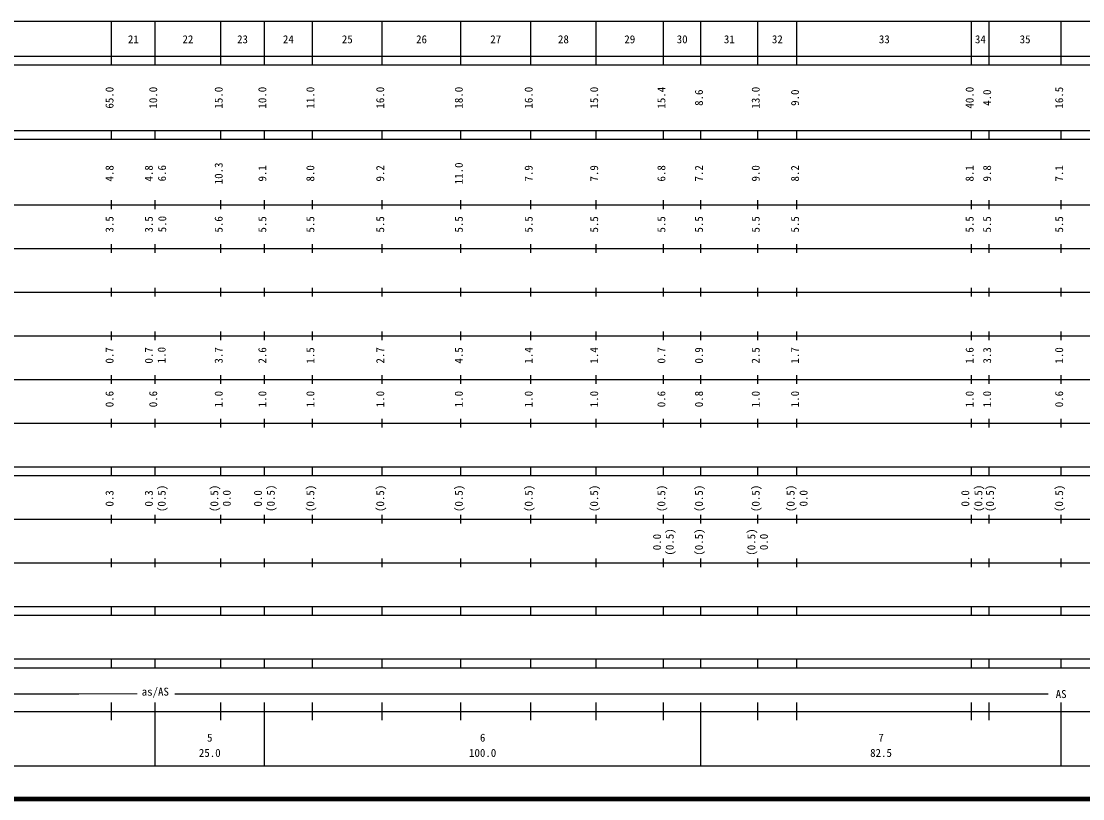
# Model space of a CAD drawing. Units: millimetres on the paper, enlarged 1000 times. Extents: x 40000 to 680000, y 20000 to 380000.
# Drawn here: x 312318 to 555454, y 20000 to 198000 of the extents above; entities that cross this region are included whole.
import ezdxf
from ezdxf.enums import TextEntityAlignment as Align

# ---------------------------------------------------------------- set-up
doc = ezdxf.new("R2010")
doc.units = ezdxf.units.MM
doc.header["$LTSCALE"] = 1000
for name, color, linetype, lineweight in [('M-TTL', 2, 'Continuous', 140), ('M-TTL-BAND', 7, 'Continuous', 25), ('M-TTL-TXT', 7, 'Continuous', 13)]:
    doc.layers.add(name, color=color, linetype=linetype, lineweight=lineweight)
doc.styles.add('ＭＳ ゴシック', font='')
doc.styles.get('ＭＳ ゴシック').set_extended_font_data('MS Gothic')

msp = doc.modelspace()

# ---------------------------------------------------------------- linework, layer by layer
at = {"layer": 'M-TTL'}
msp.add_line((40000, 20000), (680000, 20000), dxfattribs=at)
at = {"layer": 'M-TTL-BAND'}
for p, q in [((68000, 198000), (579000, 198000)), ((333000, 188000), (333000, 198000)), ((343000, 188000), (343000, 198000)), ((358000, 188000), (358000, 198000)), ((368000, 188000), (368000, 198000)), ((379000, 188000), (379000, 198000)), ((395000, 188000), (395000, 198000)), ((413000, 188000), (413000, 198000)), ((429000, 188000), (429000, 198000)), ((444000, 188000), (444000, 198000)), ((459400, 188000), (459400, 198000)), ((468000, 188000), (468000, 198000)), ((481000, 188000), (481000, 198000)), ((490000, 188000), (490000, 198000)), ((530000, 188000), (530000, 198000)), ((534000, 188000), (534000, 198000)), ((550500, 188000), (550500, 198000)), ((40000, 190000), (579000, 190000)), ((40000, 188000), (579000, 188000)), ((40000, 173000), (579000, 173000)), ((333000, 171000), (333000, 173000)), ((343000, 171000), (343000, 173000)), ((358000, 171000), (358000, 173000)), ((368000, 171000), (368000, 173000)), ((379000, 171000), (379000, 173000)), ((395000, 171000), (395000, 173000)), ((413000, 171000), (413000, 173000)), ((429000, 171000), (429000, 173000)), ((444000, 171000), (444000, 173000)), ((459400, 171000), (459400, 173000)), ((468000, 171000), (468000, 173000)), ((481000, 171000), (481000, 173000)), ((490000, 171000), (490000, 173000)), ((530000, 171000), (530000, 173000)), ((534000, 171000), (534000, 173000)), ((550500, 171000), (550500, 173000)), ((40000, 171000), (579000, 171000)), ((40000, 156000), (579000, 156000)), ((333000, 155000), (333000, 157000)), ((343000, 155000), (343000, 157000)), ((358000, 155000), (358000, 157000)), ((368000, 155000), (368000, 157000)), ((379000, 155000), (379000, 157000)), ((395000, 155000), (395000, 157000)), ((413000, 155000), (413000, 157000)), ((429000, 155000), (429000, 157000)), ((444000, 155000), (444000, 157000)), ((459400, 155000), (459400, 157000)), ((468000, 155000), (468000, 157000)), ((481000, 155000), (481000, 157000)), ((490000, 155000), (490000, 157000)), ((530000, 155000), (530000, 157000)), ((534000, 155000), (534000, 157000)), ((550500, 155000), (550500, 157000)), ((46000, 146000), (579000, 146000)), ((333000, 145000), (333000, 147000)), ((343000, 145000), (343000, 147000)), ((358000, 145000), (358000, 147000)), ((368000, 145000), (368000, 147000)), ((379000, 145000), (379000, 147000)), ((395000, 145000), (395000, 147000)), ((413000, 145000), (413000, 147000)), ((429000, 145000), (429000, 147000)), ((444000, 145000), (444000, 147000)), ((459400, 145000), (459400, 147000)), ((468000, 145000), (468000, 147000)), ((481000, 145000), (481000, 147000)), ((490000, 145000), (490000, 147000)), ((530000, 145000), (530000, 147000)), ((534000, 145000), (534000, 147000)), ((550500, 145000), (550500, 147000)), ((333000, 135000), (333000, 137000)), ((343000, 135000), (343000, 137000)), ((358000, 135000), (358000, 137000)), ((368000, 135000), (368000, 137000)), ((379000, 135000), (379000, 137000)), ((395000, 135000), (395000, 137000)), ((413000, 135000), (413000, 137000)), ((429000, 135000), (429000, 137000)), ((444000, 135000), (444000, 137000)), ((459400, 135000), (459400, 137000)), ((468000, 135000), (468000, 137000)), ((481000, 135000), (481000, 137000)), ((490000, 135000), (490000, 137000)), ((530000, 135000), (530000, 137000)), ((534000, 135000), (534000, 137000)), ((550500, 135000), (550500, 137000)), ((52000, 136000), (579000, 136000)), ((333000, 125000), (333000, 127000)), ((343000, 125000), (343000, 127000)), ((358000, 125000), (358000, 127000)), ((368000, 125000), (368000, 127000)), ((379000, 125000), (379000, 127000)), ((395000, 125000), (395000, 127000)), ((413000, 125000), (413000, 127000)), ((429000, 125000), (429000, 127000)), ((444000, 125000), (444000, 127000)), ((459400, 125000), (459400, 127000)), ((468000, 125000), (468000, 127000)), ((481000, 125000), (481000, 127000)), ((490000, 125000), (490000, 127000)), ((530000, 125000), (530000, 127000)), ((534000, 125000), (534000, 127000)), ((550500, 125000), (550500, 127000)), ((46000, 126000), (579000, 126000)), ((333000, 115000), (333000, 117000)), ((343000, 115000), (343000, 117000)), ((358000, 115000), (358000, 117000)), ((368000, 115000), (368000, 117000)), ((379000, 115000), (379000, 117000)), ((395000, 115000), (395000, 117000)), ((413000, 115000), (413000, 117000)), ((429000, 115000), (429000, 117000)), ((444000, 115000), (444000, 117000)), ((459400, 115000), (459400, 117000)), ((468000, 115000), (468000, 117000)), ((481000, 115000), (481000, 117000)), ((490000, 115000), (490000, 117000)), ((530000, 115000), (530000, 117000)), ((534000, 115000), (534000, 117000)), ((550500, 115000), (550500, 117000)), ((52000, 116000), (579000, 116000)), ((333000, 105000), (333000, 107000)), ((343000, 105000), (343000, 107000)), ((358000, 105000), (358000, 107000)), ((368000, 105000), (368000, 107000)), ((379000, 105000), (379000, 107000)), ((395000, 105000), (395000, 107000)), ((413000, 105000), (413000, 107000)), ((429000, 105000), (429000, 107000)), ((444000, 105000), (444000, 107000)), ((459400, 105000), (459400, 107000)), ((468000, 105000), (468000, 107000)), ((481000, 105000), (481000, 107000)), ((490000, 105000), (490000, 107000)), ((530000, 105000), (530000, 107000)), ((534000, 105000), (534000, 107000)), ((550500, 105000), (550500, 107000)), ((46000, 106000), (579000, 106000)), ((40000, 96000), (579000, 96000)), ((333000, 94000), (333000, 96000)), ((343000, 94000), (343000, 96000)), ((358000, 94000), (358000, 96000)), ((368000, 94000), (368000, 96000)), ((379000, 94000), (379000, 96000)), ((395000, 94000), (395000, 96000)), ((413000, 94000), (413000, 96000)), ((429000, 94000), (429000, 96000)), ((444000, 94000), (444000, 96000)), ((459400, 94000), (459400, 96000)), ((468000, 94000), (468000, 96000)), ((481000, 94000), (481000, 96000)), ((490000, 94000), (490000, 96000)), ((530000, 94000), (530000, 96000)), ((534000, 94000), (534000, 96000)), ((550500, 94000), (550500, 96000)), ((40000, 94000), (579000, 94000)), ((49000, 84000), (579000, 84000)), ((333000, 83000), (333000, 85000)), ((343000, 83000), (343000, 85000)), ((358000, 83000), (358000, 85000)), ((368000, 83000), (368000, 85000)), ((379000, 83000), (379000, 85000)), ((395000, 83000), (395000, 85000)), ((413000, 83000), (413000, 85000)), ((429000, 83000), (429000, 85000)), ((444000, 83000), (444000, 85000)), ((459400, 83000), (459400, 85000)), ((468000, 83000), (468000, 85000)), ((481000, 83000), (481000, 85000)), ((490000, 83000), (490000, 85000)), ((530000, 83000), (530000, 85000)), ((534000, 83000), (534000, 85000)), ((550500, 83000), (550500, 85000)), ((40000, 74000), (579000, 74000)), ((333000, 73000), (333000, 75000)), ((343000, 73000), (343000, 75000)), ((358000, 73000), (358000, 75000)), ((368000, 73000), (368000, 75000)), ((379000, 73000), (379000, 75000)), ((395000, 73000), (395000, 75000)), ((413000, 73000), (413000, 75000)), ((429000, 73000), (429000, 75000)), ((444000, 73000), (444000, 75000)), ((459400, 73000), (459400, 75000)), ((468000, 73000), (468000, 75000)), ((481000, 73000), (481000, 75000)), ((490000, 73000), (490000, 75000)), ((530000, 73000), (530000, 75000)), ((534000, 73000), (534000, 75000)), ((550500, 73000), (550500, 75000)), ((40000, 64000), (579000, 64000)), ((333000, 62000), (333000, 64000)), ((343000, 62000), (343000, 64000)), ((358000, 62000), (358000, 64000)), ((368000, 62000), (368000, 64000)), ((379000, 62000), (379000, 64000)), ((395000, 62000), (395000, 64000)), ((413000, 62000), (413000, 64000)), ((429000, 62000), (429000, 64000)), ((444000, 62000), (444000, 64000)), ((459400, 62000), (459400, 64000)), ((468000, 62000), (468000, 64000)), ((481000, 62000), (481000, 64000)), ((490000, 62000), (490000, 64000)), ((530000, 62000), (530000, 64000)), ((534000, 62000), (534000, 64000)), ((550500, 62000), (550500, 64000)), ((40000, 62000), (579000, 62000)), ((40000, 52000), (579000, 52000)), ((333000, 50000), (333000, 52000)), ((343000, 50000), (343000, 52000)), ((358000, 50000), (358000, 52000)), ((368000, 50000), (368000, 52000)), ((379000, 50000), (379000, 52000)), ((395000, 50000), (395000, 52000)), ((413000, 50000), (413000, 52000)), ((429000, 50000), (429000, 52000)), ((444000, 50000), (444000, 52000)), ((459400, 50000), (459400, 52000)), ((468000, 50000), (468000, 52000)), ((481000, 50000), (481000, 52000)), ((490000, 50000), (490000, 52000)), ((530000, 50000), (530000, 52000)), ((534000, 50000), (534000, 52000)), ((550500, 50000), (550500, 52000)), ((40000, 50000), (579000, 50000)), ((257500, 44000), (325500, 44000)), ((347515, 44000), (547500, 44000)), ((333000, 38000), (333000, 42000)), ((343000, 27500), (343000, 42000)), ((358000, 38000), (358000, 42000)), ((368000, 27500), (368000, 42000)), ((379000, 38000), (379000, 42000)), ((395000, 38000), (395000, 42000)), ((413000, 38000), (413000, 42000)), ((429000, 38000), (429000, 42000)), ((444000, 38000), (444000, 42000)), ((459400, 38000), (459400, 42000)), ((468000, 27500), (468000, 42000)), ((481000, 38000), (481000, 42000)), ((490000, 38000), (490000, 42000)), ((530000, 38000), (530000, 42000)), ((534000, 38000), (534000, 42000)), ((550500, 27500), (550500, 42000)), ((40000, 40000), (579000, 40000)), ((68000, 27500), (579000, 27500))]:
    msp.add_line(p, q, dxfattribs=at)
at = {"layer": 'M-TTL-TXT'}
msp.add_line((325500, 44000), (338860, 44000), dxfattribs=at)

# ---------------------------------------------------------------- texts
at = {"layer": 'M-TTL-BAND', "style": 'ＭＳ ゴシック'}
for s, p in [('21', (338000, 192405)), ('22', (350500, 192405)), ('23', (363000, 192405)), ('24', (373500, 192405)), ('25', (387000, 192405)), ('26', (404000, 192405)), ('27', (421000, 192405)), ('28', (436500, 192405)), ('29', (451700, 192405)), ('30', (463700, 192405)), ('31', (474500, 192405)), ('32', (485500, 192405)), ('33', (510000, 192405)), ('34', (532000, 192405)), ('35', (542250, 192405)), ('as/AS', (343024, 43050)), ('AS', (550500, 42500)), ('5', (355500, 32523)), ('6', (418000, 32523)), ('7', (509250, 32523)), ('25.0', (355500, 29033)), ('100.0', (418000, 29033)), ('82.5', (509250, 29033))]:
    msp.add_text(s, height=1833, dxfattribs=at).set_placement(p, align=Align.BOTTOM_CENTER)
for s, p in [('65.0', (334000, 180500)), ('10.0', (344000, 180500)), ('15.0', (359000, 180500)), ('10.0', (369000, 180500)), ('11.0', (380000, 180500)), ('16.0', (396000, 180500)), ('18.0', (414000, 180500)), ('16.0', (430000, 180500)), ('15.0', (445000, 180500)), ('15.4', (460400, 180500)), ('13.0', (482000, 180500)), ('40.0', (531000, 180500)), ('16.5', (551500, 180500)), ('8.6', (469000, 180500)), ('9.0', (491000, 180500)), ('4.0', (535000, 180500)), ('10.3', (359000, 163174)), ('11.0', (414000, 163174)), ('4.8', (334000, 163174)), ('4.8', (343000, 163174)), ('6.6', (346024, 163203)), ('9.1', (369000, 163174)), ('8.0', (380000, 163174)), ('9.2', (396000, 163174)), ('7.9', (430000, 163174)), ('7.9', (445000, 163174)), ('6.8', (460400, 163174)), ('7.2', (469000, 163174)), ('9.0', (482000, 163174)), ('8.2', (491000, 163174)), ('8.1', (531000, 163174)), ('9.8', (535000, 163174)), ('7.1', (551500, 163174)), ('3.5', (334000, 151500)), ('3.5', (343000, 151500)), ('5.0', (346074, 151559)), ('5.6', (359000, 151500)), ('5.5', (369000, 151500)), ('5.5', (380000, 151500)), ('5.5', (396000, 151500)), ('5.5', (414000, 151500)), ('5.5', (430000, 151500)), ('5.5', (445000, 151500)), ('5.5', (460400, 151500)), ('5.5', (469000, 151500)), ('5.5', (482000, 151500)), ('5.5', (491000, 151500)), ('5.5', (531000, 151500)), ('5.5', (535000, 151500)), ('5.5', (551500, 151500)), ('0.7', (334000, 121500)), ('0.7', (343000, 121500)), ('1.0', (345936, 121567)), ('3.7', (359000, 121500)), ('2.6', (369000, 121500)), ('1.5', (380000, 121500)), ('2.7', (396000, 121500)), ('4.5', (414000, 121500)), ('1.4', (430000, 121500)), ('1.4', (445000, 121500)), ('0.7', (460400, 121500)), ('0.9', (469000, 121500)), ('2.5', (482000, 121500)), ('1.7', (491000, 121500)), ('1.6', (531000, 121500)), ('3.3', (535000, 121500)), ('1.0', (551500, 121500)), ('0.6', (334000, 111500)), ('0.6', (344000, 111500)), ('1.0', (359000, 111500)), ('1.0', (369000, 111500)), ('1.0', (380000, 111500)), ('1.0', (396000, 111500)), ('1.0', (414000, 111500)), ('1.0', (430000, 111500)), ('1.0', (445000, 111500)), ('0.6', (460400, 111500)), ('0.8', (469000, 111500)), ('1.0', (482000, 111500)), ('1.0', (491000, 111500)), ('1.0', (531000, 111500)), ('1.0', (535000, 111500)), ('0.6', (551500, 111500)), ('0.3', (334000, 88764)), ('0.3', (343000, 88764)), ('(0.5)', (345949, 88762)), ('(0.5)', (358000, 88764)), ('0.0', (360847, 88794)), ('0.0', (368000, 88764)), ('(0.5)', (370934, 88794)), ('(0.5)', (380000, 88764)), ('(0.5)', (396000, 88764)), ('(0.5)', (414000, 88764)), ('(0.5)', (430000, 88764)), ('(0.5)', (445000, 88764)), ('(0.5)', (460400, 88764)), ('(0.5)', (469000, 88764)), ('(0.5)', (482000, 88764)), ('(0.5)', (490000, 88764)), ('0.0', (492961, 88785)), ('0.0', (530000, 88764)), ('(0.5)', (532997, 88773)), ('(0.5)', (535658, 88773)), ('(0.5)', (551500, 88764)), ('0.0', (459400, 78764)), ('(0.5)', (462308, 78791)), ('(0.5)', (469000, 78764)), ('(0.5)', (481000, 78764)), ('0.0', (483881, 78791))]:
    msp.add_text(s, height=1833, rotation=90, dxfattribs=at).set_placement(p, align=Align.BOTTOM_CENTER)

doc.saveas('drawing.dxf')
